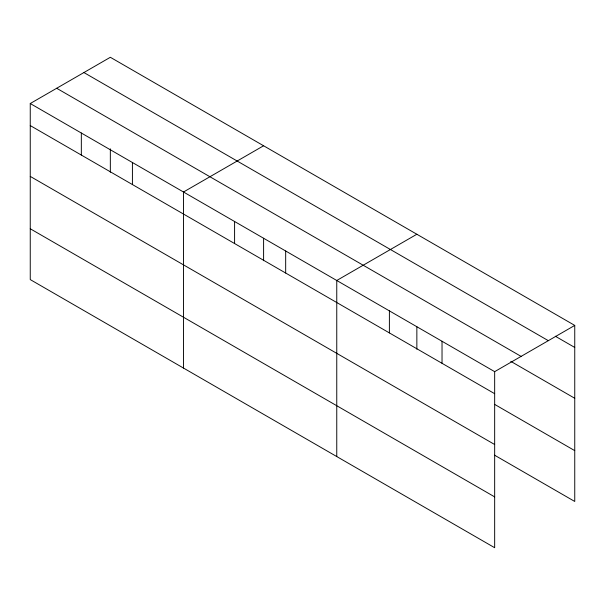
<?xml version="1.0" encoding="UTF-8"?>
<svg xmlns="http://www.w3.org/2000/svg" width="605" height="605" viewBox="0 0 605 605"><rect width="100%" height="100%" fill="white"/><g stroke="black" fill="none" stroke-linecap="round" stroke-linejoin="round"><path stroke-width="0.91" d="M494.663 444.516L494.663 371.651L30.25 103.531L30.25 279.586L494.663 547.714L494.663 444.516L30.25 176.395M494.587 455.194L574.75 501.469L574.75 325.414L110.337 57.286L30.25 103.531M263.599 145.767L183.504 192.004L183.504 368.067M416.853 234.248L336.758 280.486L336.758 456.548M494.663 371.651L574.75 325.414M555.314 336.229L574.75 347.452M83.913 72.547L548.319 340.668M56.681 88.269L521.087 356.39M510.779 361.344L574.75 398.279M30.25 125.568L494.663 393.689M494.587 404.359L574.75 450.642M30.25 228.758L494.663 496.886M442.028 341.265L442.028 363.302M416.853 326.753L416.853 349.198M389.393 310.879L389.393 332.916M285.673 250.992L285.673 273.036M263.599 238.272L263.599 260.717M234.589 221.498L234.589 243.543M132.419 162.511L132.419 184.555M110.337 148.853L110.337 172.236M81.335 133.024L81.335 155.061"/></g></svg>
